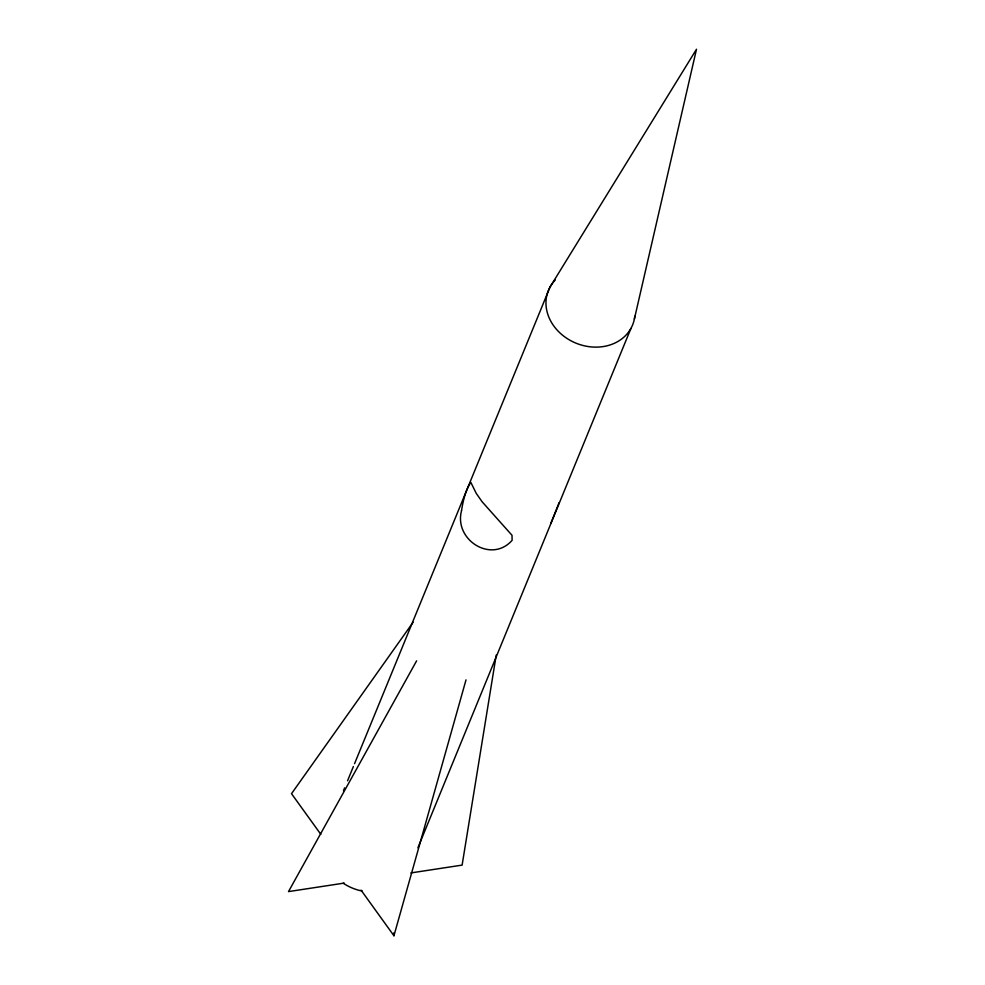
<?xml version="1.0" encoding="UTF-8"?>
<svg xmlns="http://www.w3.org/2000/svg" width="985" height="985" viewBox="0 0 985 985"><rect width="100%" height="100%" fill="white"/><g stroke="black" fill="none" stroke-linecap="round" stroke-linejoin="round"><path stroke-width="1.48" d="M361.039 890.12L393.938 935.75L394.037 932.721M496.218 655.074L462.113 865.113L410.868 872.932M634.365 319.054L696.493 49.25L550.049 287.004L354.551 763.67M393.938 935.75L466.016 679.872M550.874 522.616L550.726 523.638L557.621 506.425M558.113 505.133L559.024 502.756M343.469 790.709L344.639 787.865M347.557 780.748L353.393 766.527M417.911 847.789L630.917 328.436M416.618 660.837L288.506 891.597L344.27 883.089M413.084 622.298L291.511 793.676L320.851 834.381M362.295 891.093A45.495 38.28 22.3 0 1 343.199 883.225M634.808 316.21A45.495 38.28 22.3 0 1 574.107 342.349A45.495 38.28 22.3 0 1 555.232 280.06M461.534 510.661C453.691 539.879 491.429 563.851 512.114 540.322L512.015 535.298L482.158 501.821L476.26 493.411L470.855 482.416C465.646 489.644 462.962 501.267 461.534 510.661"/></g></svg>
